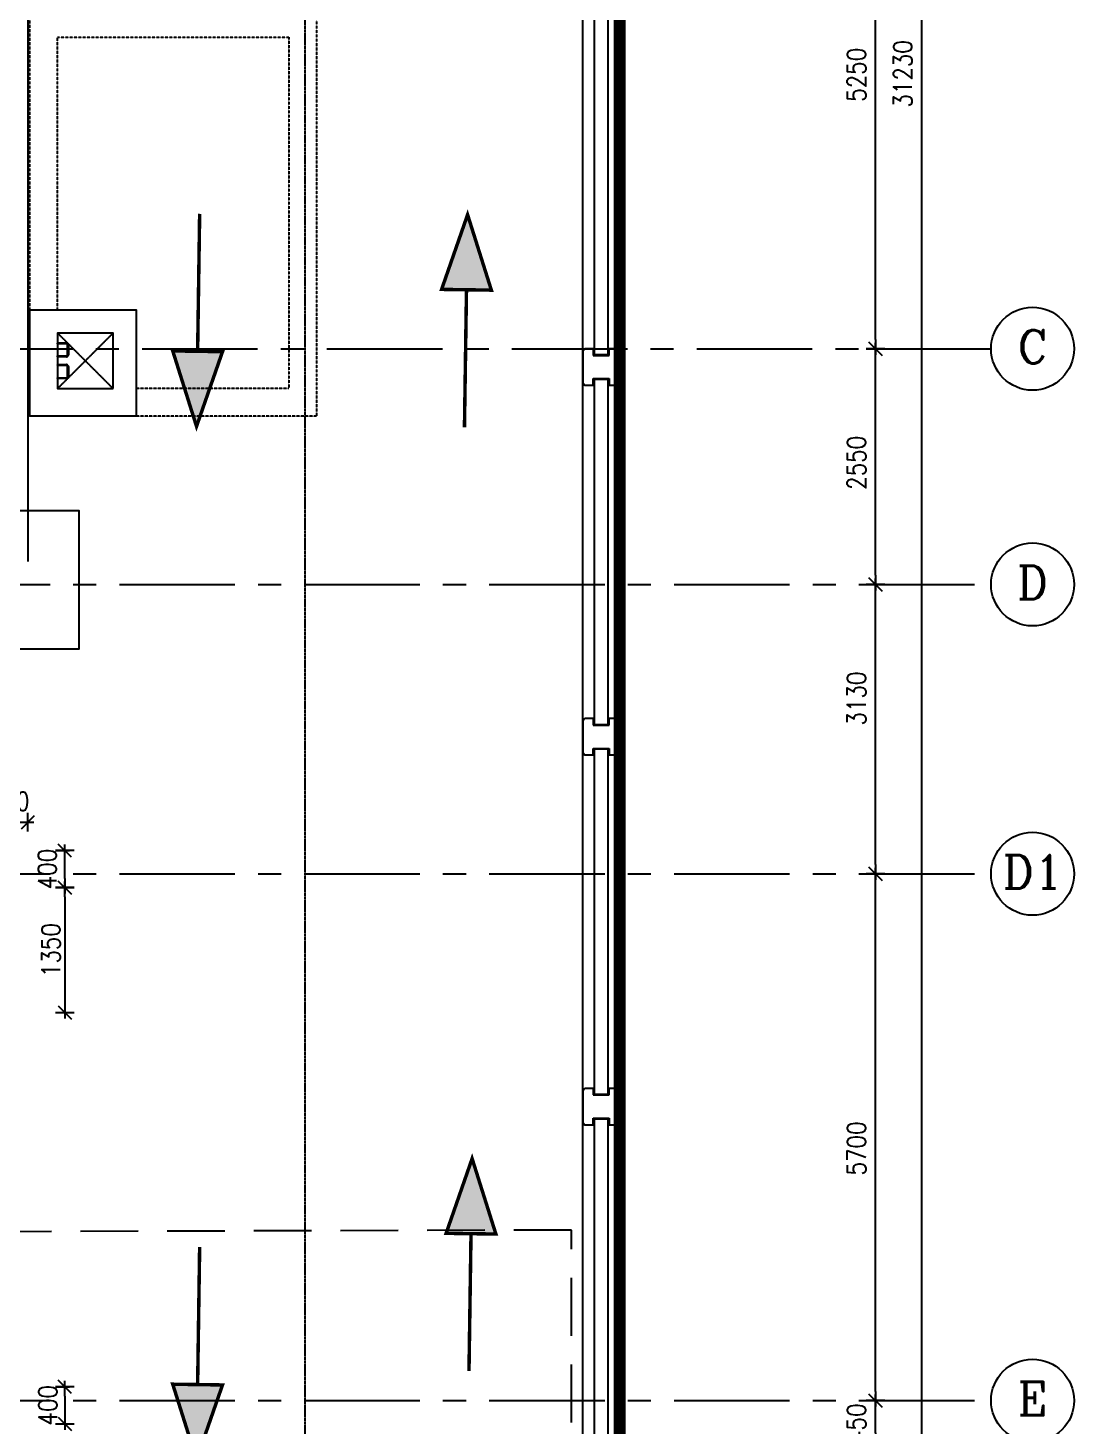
# Model space of a CAD drawing. Header units: metres. Extents: x 841183 to 1048542, y 259326 to 317714.
# Drawn here: x 890395 to 901711, y 289527 to 304653 of the extents above; entities that cross this region are included whole.
import ezdxf
from ezdxf.enums import TextEntityAlignment as Align

# ---------------------------------------------------------------- set-up
doc = ezdxf.new("R2010")
doc.units = ezdxf.units.M
doc.header["$PDMODE"] = 34
for name, pattern in [('CENTER', [2, 1.25, -0.25, 0.25, -0.25]), ('DASHED2', [0.375, 0.25, -0.125]), ('HIDDEN', [0.375, 0.25, -0.125]), ('HIDDEN2', [0.1875, 0.125, -0.0625]), ('VILLA AXIS$0$CENTER', [2, 1.25, -0.25, 0.25, -0.25])]:
    doc.linetypes.add(name, pattern=pattern)
for name, color, linetype in [('2HID', 8, 'HIDDEN'), ('A-AXIS LINE', 253, 'Continuous'), ('A-RAILING', 252, 'Continuous'), ('A-WALL-1', 252, 'Continuous'), ('DOMESTIC WATER', 160, 'Continuous'), ('F-PLOT LIMITS - Zoom', 1, 'Continuous'), ('G-COL', 252, 'Continuous'), ('PRE CAST WALL', 252, 'Continuous'), ('S-SECTIONS', 2, 'Continuous'), ('TAG', 7, 'Continuous')]:
    doc.layers.add(name, color=color, linetype=linetype)
for name, color, linetype, transparency in [('A-AXIS DIMENSION', 252, 'Continuous', 0.6), ('A-AXIS MARKER', 253, 'Continuous', 0.6), ('A-AXIS TEXT', 252, 'Continuous', 0.6), ('A-REFLECT DOWN', 252, 'Continuous', 0.6)]:
    doc.layers.add(name, color=color, linetype=linetype, transparency=transparency)
doc.styles.add('romans', font='romans.shx', dxfattribs={"width": 0.85})
doc.styles.add('VILLA AXIS$0$U SHAPE AXIS$0$AXES$0$COMP', font='complex')
doc.dimstyles.new('DIM-100', dxfattribs={"dimtxt": 200, "dimasz": 100, "dimexe": 50, "dimexo": 75, "dimgap": 50, "dimtad": 1, "dimdec": 0, "dimrnd": 5, "dimzin": 9, "dimdsep": 46, "dimtxsty": 'romans', "dimblk1": 'D-oblique', "dimblk2": 'D-oblique', "dimsah": 1, "dimcen": 100, "dimdle": 100, "dimclrd": 256, "dimclre": 256, "dimclrt": 131, "dimadec": 0, "dimazin": 0, "dimtfac": 1, "dimtdec": 0, "dimtofl": 0, "dimtmove": 2, "dimatfit": 3, "dimldrblk": 'OBLIQUE', "dimfxl": 100, "dimfxlon": 1, "dimtfillclr": 256, "dimtolj": 1, "dimtzin": 0, "dimarcsym": 0})

# ---------------------------------------------------------------- blocks, each defined once
blk = doc.blocks.new('D-oblique')
for p, q in [((-1, 0), (0.65, 0)), ((-0.71, -0.71), (0.71, 0.71)), ((0, -1), (0, 1))]:
    blk.add_line(p, q)
blk = doc.blocks.new('*D419')
at = {"layer": 'A-AXIS DIMENSION', "lineweight": -2, "transparency": 16777216}
for p, q in [((899964, 311684), (900114, 311684)), ((900064, 280552), (900064, 311584)), ((899965, 280452), (900114, 280452))]:
    blk.add_line(p, q, dxfattribs=at)
at = {"layer": 'Defpoints', "color": 0, "transparency": 16777216}
for p in [(899169, 311684, -68), (900064, 311684), (899169, 280452, -139)]:
    blk.add_point(p, dxfattribs=at)
at = {"layer": 'A-AXIS DIMENSION', "lineweight": -2, "transparency": 16777216, "xscale": 100, "yscale": 100, "zscale": 100}
for p, rotation in [((900064, 311684), 90), ((900064, 280452), 270)]:
    blk.add_blockref('D-oblique', p, dxfattribs=dict(at, rotation=rotation))
at = {"layer": 'A-AXIS DIMENSION', "transparency": 16777216, "insert": (899858, 304156), "char_height": 200, "attachment_point": 5, "rotation": 90, "style": 'romans'}
blk.add_mtext('\\A1;31230', dxfattribs=at)
blk = doc.blocks.new('_OBLIQUE')
at = {"color": 0, "linetype": 'ByBlock'}
blk.add_line((-0.5, -0.5), (0.5, 0.5), dxfattribs=at)
blk = doc.blocks.new('VILLA AXIS$0$U SHAPE AXIS$0$AXES$0$AXIS-MARK')
at = {"layer": 'A-AXIS MARKER'}
blk.add_circle((0, 0.5), 0.5, dxfattribs=at)
at = {"layer": 'A-AXIS TEXT', "color": 8, "style": 'VILLA AXIS$0$U SHAPE AXIS$0$AXES$0$COMP'}
blk.add_attdef('1', text='', height=0.4, dxfattribs=at).set_placement((0, 0.5), align=Align.MIDDLE)
blk = doc.blocks.new('*D421')
at = {"layer": 'A-AXIS DIMENSION', "lineweight": -2, "transparency": 16777216}
for p, q in [((899464, 306432), (899614, 306432)), ((899564, 301282), (899564, 306332)), ((899464, 301182), (899614, 301182))]:
    blk.add_line(p, q, dxfattribs=at)
at = {"layer": 'Defpoints', "color": 0, "transparency": 16777216}
for p in [(890755, 306432, -68), (899564, 306432), (890755, 301182, 21)]:
    blk.add_point(p, dxfattribs=at)
at = {"layer": 'A-AXIS DIMENSION', "lineweight": -2, "transparency": 16777216, "xscale": 100, "yscale": 100, "zscale": 100}
for p, rotation in [((899564, 306432), 90), ((899564, 301182), 270)]:
    blk.add_blockref('D-oblique', p, dxfattribs=dict(at, rotation=rotation))
at = {"layer": 'A-AXIS DIMENSION', "transparency": 16777216, "insert": (899358, 304146), "char_height": 200, "attachment_point": 5, "rotation": 90, "style": 'romans'}
blk.add_mtext('\\A1;5250', dxfattribs=at)
blk = doc.blocks.new('*D422')
at = {"layer": 'A-AXIS DIMENSION', "lineweight": -2, "transparency": 16777216}
for p, q in [((899464, 301182), (899614, 301182)), ((899564, 298732), (899564, 301082)), ((899464, 298632), (899614, 298632))]:
    blk.add_line(p, q, dxfattribs=at)
at = {"layer": 'Defpoints', "color": 0, "transparency": 16777216}
for p in [(890755, 301182, -68), (899564, 301182), (890755, 298632, -32)]:
    blk.add_point(p, dxfattribs=at)
at = {"layer": 'A-AXIS DIMENSION', "lineweight": -2, "transparency": 16777216, "xscale": 100, "yscale": 100, "zscale": 100}
for p, rotation in [((899564, 301182), 90), ((899564, 298632), 270)]:
    blk.add_blockref('D-oblique', p, dxfattribs=dict(at, rotation=rotation))
at = {"layer": 'A-AXIS DIMENSION', "transparency": 16777216, "insert": (899358, 299948), "char_height": 200, "attachment_point": 5, "rotation": 90, "style": 'romans'}
blk.add_mtext('\\A1;2550', dxfattribs=at)
blk = doc.blocks.new('*D423')
at = {"layer": 'A-AXIS DIMENSION', "lineweight": -2, "transparency": 16777216}
for p, q in [((899464, 298632), (899614, 298632)), ((899564, 295602), (899564, 298532)), ((899464, 295502), (899614, 295502))]:
    blk.add_line(p, q, dxfattribs=at)
at = {"layer": 'Defpoints', "color": 0, "transparency": 16777216}
for p in [(890755, 298632, -68), (899564, 298632), (890755, 295502, 62)]:
    blk.add_point(p, dxfattribs=at)
at = {"layer": 'A-AXIS DIMENSION', "lineweight": -2, "transparency": 16777216, "xscale": 100, "yscale": 100, "zscale": 100}
for p, rotation in [((899564, 298632), 90), ((899564, 295502), 270)]:
    blk.add_blockref('D-oblique', p, dxfattribs=dict(at, rotation=rotation))
at = {"layer": 'A-AXIS DIMENSION', "transparency": 16777216, "insert": (899358, 297398), "char_height": 200, "attachment_point": 5, "rotation": 90, "style": 'romans'}
blk.add_mtext('\\A1;3130', dxfattribs=at)
blk = doc.blocks.new('*D424')
at = {"layer": 'A-AXIS DIMENSION', "lineweight": -2, "transparency": 16777216}
for p, q in [((899464, 295502), (899614, 295502)), ((899564, 289902), (899564, 295402)), ((899464, 289802), (899614, 289802))]:
    blk.add_line(p, q, dxfattribs=at)
at = {"layer": 'Defpoints', "color": 0, "transparency": 16777216}
for p in [(890755, 295502, -6), (899564, 295502), (890755, 289802, -74)]:
    blk.add_point(p, dxfattribs=at)
at = {"layer": 'A-AXIS DIMENSION', "lineweight": -2, "transparency": 16777216, "xscale": 100, "yscale": 100, "zscale": 100}
for p, rotation in [((899564, 295502), 90), ((899564, 289802), 270)]:
    blk.add_blockref('D-oblique', p, dxfattribs=dict(at, rotation=rotation))
at = {"layer": 'A-AXIS DIMENSION', "transparency": 16777216, "insert": (899358, 292530), "char_height": 200, "attachment_point": 5, "rotation": 90, "style": 'romans'}
blk.add_mtext('\\A1;5700', dxfattribs=at)
blk = doc.blocks.new('*D334')
at = {"layer": 'A-AXIS DIMENSION', "lineweight": -2, "transparency": 16777216}
for p, q in [((899464, 289802), (899614, 289802)), ((899564, 289452), (899564, 289702)), ((899464, 289352), (899614, 289352))]:
    blk.add_line(p, q, dxfattribs=at)
at = {"layer": 'Defpoints', "color": 0, "transparency": 16777216}
for p in [(890755, 289802, -68), (899564, 289802), (890755, 289352, -4)]:
    blk.add_point(p, dxfattribs=at)
at = {"layer": 'A-AXIS DIMENSION', "lineweight": -2, "transparency": 16777216, "xscale": 100, "yscale": 100, "zscale": 100}
for p, rotation in [((899564, 289802), 90), ((899564, 289352), 270)]:
    blk.add_blockref('D-oblique', p, dxfattribs=dict(at, rotation=rotation))
at = {"layer": 'A-AXIS DIMENSION', "transparency": 16777216, "insert": (899358, 289552), "char_height": 200, "attachment_point": 5, "rotation": 90, "style": 'romans'}
blk.add_mtext('\\A1;450', dxfattribs=at)
blk = doc.blocks.new('*D384')
at = {"layer": 'A-AXIS DIMENSION', "lineweight": -2, "transparency": 16777216}
for p, q in [((890694, 295753), (890844, 295753)), ((890794, 295452), (890794, 295653)), ((890694, 295352), (890844, 295352))]:
    blk.add_line(p, q, dxfattribs=at)
at = {"layer": 'Defpoints', "color": 0, "transparency": 16777216}
for p in [(890395, 295753, 0), (890794, 295753), (888794, 295352, -68)]:
    blk.add_point(p, dxfattribs=at)
at = {"layer": 'A-AXIS DIMENSION', "lineweight": -2, "transparency": 16777216, "xscale": 100, "yscale": 100, "zscale": 100}
for p, rotation in [((890794, 295753), 90), ((890794, 295352), 270)]:
    blk.add_blockref('D-oblique', p, dxfattribs=dict(at, rotation=rotation))
at = {"layer": 'A-AXIS DIMENSION', "transparency": 16777216, "insert": (890604, 295553), "char_height": 200, "attachment_point": 5, "rotation": 90, "style": 'romans'}
blk.add_mtext('\\A1;400', dxfattribs=at)
blk = doc.blocks.new('*D385')
at = {"layer": 'A-AXIS DIMENSION', "lineweight": -2, "transparency": 16777216}
for p, q in [((890694, 289952), (890844, 289952)), ((890794, 289852), (890794, 289651)), ((890694, 289551), (890844, 289551))]:
    blk.add_line(p, q, dxfattribs=at)
at = {"layer": 'Defpoints', "color": 0, "transparency": 16777216}
for p in [(888795, 289952, -68), (890396, 289551, 0), (890794, 289551)]:
    blk.add_point(p, dxfattribs=at)
at = {"layer": 'A-AXIS DIMENSION', "lineweight": -2, "transparency": 16777216, "xscale": 100, "yscale": 100, "zscale": 100}
for p, rotation in [((890794, 289952), 90), ((890794, 289551), 270)]:
    blk.add_blockref('D-oblique', p, dxfattribs=dict(at, rotation=rotation))
at = {"layer": 'A-AXIS DIMENSION', "transparency": 16777216, "insert": (890610, 289752), "char_height": 200, "attachment_point": 5, "rotation": 90, "style": 'romans'}
blk.add_mtext('\\A1;400', dxfattribs=at)
blk = doc.blocks.new('*D195')
at = {"layer": 'A-AXIS DIMENSION', "lineweight": -2, "transparency": 16777216}
for p, q in [((889995, 295982), (889995, 296111)), ((890295, 296061), (890095, 296061)), ((890395, 295982), (890395, 296111))]:
    blk.add_line(p, q, dxfattribs=at)
at = {"layer": 'Defpoints', "color": 0, "transparency": 16777216}
for p in [(889995, 296061), (889995, 295753, -212), (890395, 295752, -212)]:
    blk.add_point(p, dxfattribs=at)
at = {"layer": 'A-AXIS DIMENSION', "lineweight": -2, "transparency": 16777216, "xscale": 100, "yscale": 100, "zscale": 100, "rotation": 180}
blk.add_blockref('D-oblique', (889995, 296061), dxfattribs=at)
at = {"layer": 'A-AXIS DIMENSION', "lineweight": -2, "transparency": 16777216, "xscale": 100, "yscale": 100, "zscale": 100}
blk.add_blockref('D-oblique', (890395, 296061), dxfattribs=at)
at = {"layer": 'A-AXIS DIMENSION', "transparency": 16777216, "insert": (890195, 296286), "char_height": 200, "attachment_point": 5, "style": 'romans'}
blk.add_mtext('\\A1;400', dxfattribs=at)
blk = doc.blocks.new('*D194')
at = {"layer": 'A-AXIS DIMENSION', "lineweight": -2, "transparency": 16777216}
for p, q in [((890700, 295352), (890844, 295352)), ((890794, 295252), (890794, 294101)), ((890694, 294001), (890844, 294001))]:
    blk.add_line(p, q, dxfattribs=at)
at = {"layer": 'Defpoints', "color": 0, "transparency": 16777216}
for p in [(889995, 295352, -253), (889994, 294001, -68), (890794, 294001)]:
    blk.add_point(p, dxfattribs=at)
at = {"layer": 'A-AXIS DIMENSION', "lineweight": -2, "transparency": 16777216, "xscale": 100, "yscale": 100, "zscale": 100}
for p, rotation in [((890794, 295352), 90), ((890794, 294001), 270)]:
    blk.add_blockref('D-oblique', p, dxfattribs=dict(at, rotation=rotation))
at = {"layer": 'A-AXIS DIMENSION', "transparency": 16777216, "insert": (890644, 294676), "char_height": 200, "attachment_point": 5, "rotation": 90, "style": 'romans'}
blk.add_mtext('\\A1;1350', dxfattribs=at)
blk = doc.blocks.new('arrow')
h = blk.add_hatch(color=252)
h.dxf.hatch_style = 1
h.paths.add_polyline_path([(0, 3066), (-359, 1983), (359, 1983)])
at = {"layer": 'A-AXIS DIMENSION', "color": 252, "const_width": 50}
blk.add_lwpolyline([(359, 1983), (0, 3066), (-359, 1983)], close=True, dxfattribs=at)
blk.add_lwpolyline([(0, 1983), (0, 0)], dxfattribs=at)
blk = doc.blocks.new('A$C204f75e8')
at = {"layer": '2HID', "color": 252, "elevation": 68}
for points in [[(38396, 20803), (38493, 20803, 0.414214), (38503, 20813), (38503, 20924, 0.414214), (38493, 20934), (38396, 20934), (38396, 20944), (38493, 20944, -0.414214), (38513, 20924), (38513, 20813, -0.414214), (38493, 20793), (38396, 20793)], [(38396, 20567), (38493, 20567, 0.414214), (38503, 20577), (38503, 20688, 0.414214), (38493, 20698), (38396, 20698), (38396, 20708), (38493, 20708, -0.414214), (38513, 20688), (38513, 20577, -0.414214), (38493, 20557), (38396, 20557)]]:
    blk.add_lwpolyline(points, format="xyb", close=True, dxfattribs=at)
at = {"layer": 'S-SECTIONS', "color": 252, "lineweight": -2, "ltscale": 0.2, "elevation": 68}
for points in [[(39246, 20150), (38096, 20150), (38096, 21300), (39246, 21300)], [(38996, 20450), (38996, 21050), (38396, 21050), (38396, 20450)]]:
    blk.add_lwpolyline(points, close=True, dxfattribs=at)
at = {"layer": 'TAG', "color": 252, "linetype": 'HIDDEN', "ltscale": 5}
for p, q in [((38396, 20450, 68), (38996, 21050, 68)), ((38996, 20450, 68), (38396, 21050, 68))]:
    blk.add_line(p, q, dxfattribs=at)
at = {"layer": 'TAG', "color": 252, "linetype": 'HIDDEN', "ltscale": 5, "elevation": 68}
for points in [[(38096, 28126), (38096, 28752), (41196, 28751), (41196, 20150), (39246, 20150)], [(38096, 21300), (38096, 24876)], [(38396, 21300), (38396, 24251), (40896, 24250), (40896, 20450), (39246, 20450)]]:
    blk.add_lwpolyline(points, dxfattribs=at)
blk = doc.blocks.new('COLUMN-C1')
at = {"layer": 'A-WALL-1', "color": 252}
for p, q in [((923039, 204444, -68), (923064, 204469, -68)), ((923039, 204444, -68), (923039, 204094, -68)), ((923064, 204469, -68), (923154, 204469, -68)), ((923154, 204469, -68), (923154, 204394, -68)), ((923154, 204394, -68), (923324, 204394, -68)), ((923324, 204394, -68), (923324, 204469, -68)), ((923324, 204469, -68), (923414, 204469, -68)), ((923414, 204469, -68), (923439, 204444, -68)), ((923439, 204444, -68), (923439, 204094, -68)), ((923064, 204069, -68), (923039, 204094, -68)), ((923039, 204094, -68), (923064, 204069, -68)), ((923154, 204069, -68), (923064, 204069, -68)), ((923154, 204069, -68), (923154, 204144, -68)), ((923154, 204144, -68), (923324, 204144, -68)), ((923324, 204144, -68), (923324, 204069, -68)), ((923414, 204069, -68), (923324, 204069, -68)), ((923439, 204094, -68), (923414, 204069, -68))]:
    blk.add_line(p, q, dxfattribs=at)
blk = doc.blocks.new('A$C56b1935b')
at = {"layer": 'PRE CAST WALL', "color": 252, "elevation": 26}
for points in [[(44501, -7135), (44501, -10865), (44651, -10865), (44651, -7135)], [(44501, -11135), (44501, -14865), (44651, -14865), (44651, -11135)], [(44501, -15135), (44501, -18865), (44651, -18865), (44651, -15135)], [(44501, -19135), (44501, -22865), (44651, -22865), (44651, -19135)]]:
    blk.add_lwpolyline(points, close=True, dxfattribs=at)
at = {"layer": 'PRE CAST WALL', "color": 252}
for p in [(-878663, -215269, 136), (-878663, -219269, 136), (-878663, -223269, 136)]:
    blk.add_blockref('COLUMN-C1', p, dxfattribs=at)
blk = doc.blocks.new('A$C10b3fa2f')
at = {"layer": 'A-REFLECT DOWN', "color": 252, "linetype": 'CENTER', "ltscale": 10, "elevation": 74}
blk.add_lwpolyline([(-43025, -35550.3), (-6450, -35550.3, 0.1989123), (373.6, -32723.9, 0.1989119), (3200, -25900.3), (3200, 275)], format="xyb", dxfattribs=at)
at = {"layer": 'A-REFLECT DOWN', "color": 252, "elevation": 74}
blk.add_lwpolyline([(6200, 99.7), (6200, -25900.3, -0.414213), (-6450, -38550.3), (-43075, -38550.3)], format="xyb", dxfattribs=at)
at = {"layer": 'F-PLOT LIMITS - Zoom', "color": 252, "linetype": 'HIDDEN2', "ltscale": 2500, "elevation": 74}
blk.add_lwpolyline([(-43400, 300, 100, 75, 0), (6600, 300, 128.5, 128.5, 0), (6600.1, -49700, 128.5, 128.5, 0), (-43400, -49700, 128.5, 128.5, 0)], format="xyseb", close=True, dxfattribs=at)
at = {"layer": 'A-AXIS DIMENSION', "color": 252}
for p, xscale, yscale, zscale, rotation in [((2057.1, -9041.9, 74), 0.7500000000000003, 0.7500000000000003, 0.7500000000000003, 179.1567809049541), ((4921.6, -11350.5, 74), -0.7500000000000107, 0.7500000000000107, 0.75, 359.1572420086187), ((4970.6, -21562.7, 74), -0.7500000000000107, 0.7500000000000107, 0.75, 359.1572420086187), ((2057.1, -20221.1, 74), 0.7500000000000003, 0.7500000000000003, 0.7500000000000003, 179.1567809049541)]:
    blk.add_blockref('arrow', p, dxfattribs=dict(at, xscale=xscale, yscale=yscale, zscale=zscale, rotation=rotation))
at = {"layer": 'A-RAILING', "color": 252}
blk.add_blockref('A$C204f75e8', (-37875.6, -31381.5, 6), dxfattribs=at)
at = {"layer": 'A-AXIS DIMENSION', "color": 252}
blk.add_blockref('A$C56b1935b', (-38175.6, 300, 6), dxfattribs=at)
at = {"layer": 'A-REFLECT DOWN', "color": 252, "elevation": 73.9}
blk.add_lwpolyline([(200, 50), (200, -12801.7)], dxfattribs=at)
blk = doc.blocks.new('A$C5e30045e')
at = {"layer": 'A-AXIS LINE', "linetype": 'VILLA AXIS$0$CENTER', "ltscale": 1000, "extrusion": (0, 1, 0)}
for points, elevation in [([(-849629.6, -211.5), (-900813.9, -97.9)], 301181.7), ([(-851384.5, -206.9), (-900813.9, -97.9)], 298632.2), ([(-851384.5, -138.8), (-900813.9, -29.9)], 295502.2), ([(-851384.5, -206.9), (-900813.9, -97.9)], 289802.2)]:
    blk.add_lwpolyline(points, dxfattribs=dict(at, elevation=elevation))
at = {"layer": 'G-COL', "elevation": -97.9}
blk.add_lwpolyline([(889445.4, 299431.3), (890945.4, 299431.3), (890945.4, 297931.3), (889445.4, 297931.3)], close=True, dxfattribs=at)
at = {"layer": 'A-AXIS TEXT'}
ref = blk.add_blockref('VILLA AXIS$0$U SHAPE AXIS$0$AXES$0$AXIS-MARK', (901262.4, 300733.7, -71.5), dxfattribs=dict(at, xscale=897.0721255241026, yscale=897.0721255241026, zscale=897.0721255241026))
ref.add_attrib('1', 'C', dxfattribs={"height": 360, "style": 'VILLA AXIS$0$U SHAPE AXIS$0$AXES$0$COMP'}).set_placement((901262.4, 301204.3, -71.5), align=Align.MIDDLE)
ref = blk.add_blockref('VILLA AXIS$0$U SHAPE AXIS$0$AXES$0$AXIS-MARK', (901262.4, 298183.7, -97.9), dxfattribs=dict(at, xscale=897.0721255241026, yscale=897.0721255241026, zscale=897.0721255241026))
ref.add_attrib('1', 'D', dxfattribs={"height": 360, "style": 'VILLA AXIS$0$U SHAPE AXIS$0$AXES$0$COMP'}).set_placement((901262.4, 298654.3, -97.9), align=Align.MIDDLE)
ref = blk.add_blockref('VILLA AXIS$0$U SHAPE AXIS$0$AXES$0$AXIS-MARK', (901262.4, 295053.7, -29.9), dxfattribs=dict(at, xscale=897.0721255241026, yscale=897.0721255241026, zscale=897.0721255241026))
ref.add_attrib('1', 'D1', dxfattribs={"height": 360, "style": 'VILLA AXIS$0$U SHAPE AXIS$0$AXES$0$COMP'}).set_placement((901262.4, 295524.3, -29.9), align=Align.MIDDLE)
ref = blk.add_blockref('VILLA AXIS$0$U SHAPE AXIS$0$AXES$0$AXIS-MARK', (901262.4, 289353.7, -97.9), dxfattribs=dict(at, xscale=897.0721255241026, yscale=897.0721255241026, zscale=897.0721255241026))
ref.add_attrib('1', 'E', dxfattribs={"height": 360, "style": 'VILLA AXIS$0$U SHAPE AXIS$0$AXES$0$COMP'}).set_placement((901262.4, 289824.3, -97.9), align=Align.MIDDLE)
at = {"layer": 'A-AXIS DIMENSION'}
for base, p1, p2, angle, picture, middle in [((900063.9, 311683.9, 15.7), (899169.1, 280452.2, -123.5), (899168.9, 311683.9, -52.4), 90, '*D419', (899858.4, 304156.1, 15.7)), ((899563.8605, 306431.6515, -97.9152), (890754.9536, 301182.1939, -77.104), (890755.1869, 306431.6515, -165.9684), 90, '*D421', (899358.4176, 304146.2645, -97.9152)), ((899563.9, 301182.2, -71.5), (890755.1, 298632.2, -103.5), (890755.2, 301182.2, -139.5), 90, '*D422', (899358.4, 299947.9, -71.5)), ((899563.9, 298632.2, -97.9), (890754.8, 295502.2, -35.5), (890755.2, 298632.2, -166), 90, '*D423', (899358.4, 297397.9, -97.9)), ((890793.6, 295753.5, -29.9), (888794.1, 295352.2, -97.9), (890395.4, 295753.5, -29.9), 90, '*D384', (890604.1, 295552.8, -29.9)), ((899563.9, 295502.2, -29.9), (890755.2, 289802.2, -103.5), (890755.2, 295502.2, -35.5), 90, '*D424', (899358.4, 292530.5, -29.9)), ((890794, 289550.9, -29.9), (888794.5, 289952.2, -97.9), (890395.7, 289550.9, -29.9), 270, '*D385', (890610.1, 289751.6, -29.9)), ((899563.9, 289802.2, -97.9), (890755, 289352.2, -101.8), (890755.2, 289802.2, -166), 90, '*D334', (899358.4, 289551.5, -97.9))]:
    dim = blk.add_linear_dim(base=base, p1=p1, p2=p2, angle=angle, dimstyle='DIM-100', override={"dimclrt": 256}, dxfattribs=at)
    dim.commit()
    dim.dimension.update_dxf_attribs({"geometry": picture, "text_midpoint": middle, "dimtype": 160})
dim = blk.add_linear_dim(base=(889995.4, 296061.2, 182), p1=(890395.4, 295752.2, -29.9), p2=(889995.4, 295753.5, -29.9), dimstyle='DIM-100', override={"dimclrt": 256}, dxfattribs=at)
dim.commit()
dim.dimension.update_dxf_attribs({"geometry": '*D195', "text_midpoint": (890195.4, 296286.2, 182)})
dim = blk.add_linear_dim(base=(890793.5561, 294000.6749, 182.0044), p1=(889995.3505, 295352.1937, -71.473), p2=(889994.144, 294000.6749, 113.951), angle=90, dimstyle='DIM-100', override={"dimclrt": 256}, dxfattribs=at)
dim.commit()
dim.dimension.update_dxf_attribs({"geometry": '*D194', "text_midpoint": (890643.5561, 294676.4343, 182.0044)})

msp = doc.modelspace()

# ---------------------------------------------------------------- block references
at = {"color": 2}
msp.add_blockref('A$C5e30045e', (0, 0), dxfattribs=at)

# ---------------------------------------------------------------- next in the draw order: block references
msp.add_blockref('A$C10b3fa2f', (890195.4, 311683.9, -56.5), dxfattribs=at)

# ---------------------------------------------------------------- next in the draw order: linework, layer by layer
at = {"layer": 'DOMESTIC WATER', "linetype": 'DASHED2', "ltscale": 2500, "elevation": 159.5}
msp.add_lwpolyline([(895350.4, 277969.5), (895350.4, 279181.7), (896274.8, 280192), (896274.4, 291647.2), (886960.4, 291621.1)], dxfattribs=at)

doc.saveas('drawing.dxf')
